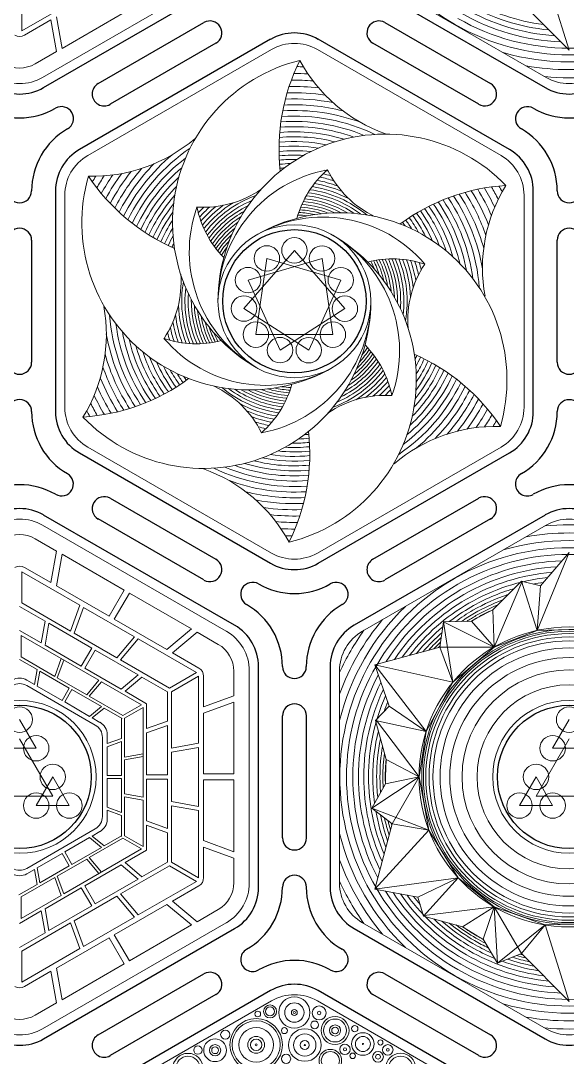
# Model space of a CAD drawing. Header units: millimetres. Extents: x -446 to 815, y -612 to 225.
# Drawn here: x -43 to 42.8, y -118.7 to 44.1 of the extents above; entities that cross this region are included whole.
import ezdxf

# ---------------------------------------------------------------- set-up
doc = ezdxf.new("R2010")
doc.units = ezdxf.units.MM
doc.layers.get('0').update_dxf_attribs({"color": 1, "true_color": 0xff0000})
doc.layers.add('Vector Engrave', color=5, linetype='Continuous', lineweight=0, true_color=0x0000ff)

msp = doc.modelspace()

# ---------------------------------------------------------------- linework, layer by layer
for p, q in [((-39.38, 33.56), (-9.38, 50.88)), ((9.37, 50.88), (39.38, 33.56)), ((-30.8, 34.18), (-14.2, 43.76)), ((14.2, 43.76), (30.8, 34.18)), ((-3.75, 41.14), (-33.75, 23.82)), ((33.75, 23.82), (3.75, 41.14)), ((-12.32, 40.52), (-28.93, 30.93)), ((28.93, 30.93), (12.32, 40.52)), ((-37.5, 17.32), (-37.5, -17.32)), ((37.5, -17.32), (37.5, 17.32)), ((-41.25, 9.58), (-41.25, -9.58)), ((41.25, -9.58), (41.25, 9.58)), ((-33.75, -23.82), (-3.75, -41.14)), ((3.75, -41.14), (33.75, -23.82)), ((-28.93, -30.93), (-12.32, -40.52)), ((12.32, -40.52), (28.93, -30.93)), ((-9.38, -50.88), (-39.38, -33.56)), ((-14.2, -43.76), (-30.8, -34.18)), ((39.38, -33.56), (9.37, -50.88)), ((30.8, -34.18), (14.2, -43.76)), ((-5.63, -92.02), (-5.63, -57.37)), ((5.62, -57.37), (5.62, -92.02)), ((-1.88, -84.28), (-1.88, -65.11)), ((1.87, -65.11), (1.87, -84.28)), ((-39.38, -115.83), (-9.38, -98.51)), ((9.37, -98.51), (39.38, -115.83)), ((-30.8, -115.21), (-14.2, -105.63)), ((14.2, -105.63), (30.8, -115.21)), ((-3.75, -108.25), (-33.75, -125.57)), ((-12.32, -108.87), (-28.93, -118.46)), ((33.75, -125.57), (3.75, -108.25)), ((28.93, -118.46), (12.32, -108.87))]:
    msp.add_line(p, q)
for centre in [(0, 0), (-43.13, -74.69), (43.12, -74.69)]:
    msp.add_circle(centre, 11.25)
for centre, radius, start, end in [((-13.26, 42.14), 1.88, 300, 120), ((13.26, 42.14), 1.88, 60, 240), ((0, 34.64), 7.5, 60, 120), ((-43.13, 40.05), 7.5, 240, 300), ((-29.86, 32.56), 1.88, 120, 300), ((29.86, 32.56), 1.88, 240, 60), ((43.12, 40.05), 7.5, 240, 300), ((-43.13, 40.05), 11.25, 240, 300), ((-36.56, 28.69), 1.88, 300, 120), ((36.56, 28.69), 1.87, 60, 240), ((43.12, 40.05), 11.25, 240, 300), ((-30, 17.32), 11.25, 120, 180), ((30, 17.32), 11.25, 0, 60), ((-30, 17.32), 7.5, 120, 180), ((30, 17.32), 7.5, 0, 60), ((-43.13, 17.32), 1.87, 180, 0), ((43.12, 17.32), 1.87, 180, 0), ((-43.13, 9.58), 1.88, 0, 180), ((43.12, 9.58), 1.88, 0, 180), ((-43.13, -9.58), 1.88, 180, 0), ((43.12, -9.58), 1.88, 180, 0), ((-43.13, -17.32), 1.88, 0, 180), ((43.12, -17.32), 1.87, 0, 180), ((-30, -17.32), 11.25, 180, 240), ((-30, -17.32), 7.5, 180, 240), ((30, -17.32), 7.5, 300, 0), ((30, -17.32), 11.25, 300, 0), ((-36.56, -28.69), 1.87, 240, 60), ((36.56, -28.69), 1.88, 120, 300), ((-43.13, -40.05), 11.25, 60, 120), ((43.12, -40.05), 11.25, 60, 120), ((-29.86, -32.56), 1.88, 60, 240), ((29.86, -32.56), 1.88, 300, 120), ((-43.13, -40.05), 7.5, 60, 120), ((43.12, -40.05), 7.5, 60, 120), ((-13.26, -42.14), 1.88, 240, 60), ((13.26, -42.14), 1.88, 120, 300), ((0, -34.64), 7.5, 240, 300), ((-6.56, -46.01), 1.88, 60, 240), ((0, -34.64), 11.25, 240, 300), ((6.56, -46.01), 1.88, 300, 120), ((-13.13, -57.37), 11.25, 0, 60), ((13.12, -57.37), 11.25, 120, 180), ((-13.13, -57.37), 7.5, 0, 60), ((13.12, -57.37), 7.5, 120, 180), ((0, -57.37), 1.87, 180, 0), ((0, -65.11), 1.88, 0, 180), ((0, -84.28), 1.88, 180, 0), ((0, -92.02), 1.88, 0, 180), ((-13.13, -92.02), 7.5, 300, 0), ((-13.13, -92.02), 11.25, 300, 0), ((13.12, -92.02), 11.25, 180, 240), ((13.12, -92.02), 7.5, 180, 240), ((-6.56, -103.38), 1.87, 120, 300), ((6.56, -103.38), 1.88, 240, 60), ((0, -114.75), 11.25, 60, 120), ((-13.26, -107.25), 1.88, 300, 120), ((13.26, -107.25), 1.88, 60, 240), ((0, -114.75), 7.5, 60, 120), ((-29.86, -116.83), 1.88, 120, 300), ((29.86, -116.83), 1.88, 240, 60), ((-43.13, -109.34), 7.5, 240, 300), ((43.12, -109.34), 7.5, 240, 300)]:
    msp.add_arc(centre, radius, start, end)
at = {"layer": 'Vector Engrave'}
for p, q in [((-10.69, 51.81), (-39.52, 35.16)), ((39.52, 35.16), (10.69, 51.81)), ((43.12, 39.44), (39.38, 51.44)), ((-42.8, 42.46), (-33.66, 47.74)), ((-42.8, 47.36), (-42.8, 42.46)), ((43.12, 39.44), (35.62, 46.94)), ((-42.38, 41.78), (-38.22, 44.18)), ((-38.22, 44.18), (-37.35, 39.22)), ((-37.35, 44.68), (-36.48, 39.72)), ((-36.48, 39.72), (-26.73, 45.35)), ((-40.69, 37.29), (-37.35, 39.22)), ((-32.44, 22.89), (-3.6, 39.53)), ((3.6, 39.53), (32.44, 22.89)), ((-36.04, -16.65), (-36.04, 16.65)), ((36.04, 16.65), (36.04, -16.65)), ((-7.92, -1.14), (0, 8)), ((-7.28, 3.33), (4.33, 6.72)), ((-6.05, -5.24), (-4.32, 6.73)), ((-4.32, 6.73), (7.28, 3.32)), ((0, 8), (7.92, -1.15)), ((4.33, 6.72), (6.04, -5.24)), ((-2.26, -7.67), (-7.28, 3.33)), ((7.28, 3.32), (2.25, -7.68)), ((2.25, -7.68), (-7.92, -1.14)), ((7.92, -1.15), (-2.26, -7.67)), ((6.04, -5.24), (-6.05, -5.24)), ((-3.6, -39.53), (-32.44, -22.89)), ((32.44, -22.89), (3.6, -39.53)), ((-39.52, -35.16), (-10.69, -51.81)), ((10.69, -51.81), (39.52, -35.16)), ((-37.35, -39.22), (-40.69, -37.29)), ((-38.22, -44.18), (-37.35, -39.22)), ((-37.35, -44.68), (-36.48, -39.72)), ((-26.73, -45.35), (-36.48, -39.72)), ((43.12, -39.44), (38.09, -51.69)), ((43.12, -39.44), (38.62, -44.69)), ((-38.22, -44.18), (-42.38, -41.78)), ((-33.66, -47.74), (-42.8, -42.46)), ((-42.8, -47.36), (-42.8, -42.46)), ((35.62, -43.94), (31.12, -48.44)), ((38.62, -44.69), (35.62, -43.94)), ((38.09, -51.69), (35.62, -43.94)), ((-29.1, -49.45), (-37.35, -44.68)), ((-29.1, -49.45), (-26.73, -45.35)), ((35.67, -44.1), (31.35, -54.3)), ((38.62, -44.69), (38.09, -51.69)), ((-28.28, -49.92), (-25.91, -45.82)), ((-16.16, -51.45), (-25.91, -45.82)), ((-39.14, -50.23), (-43.13, -47.93)), ((-35.13, -51.79), (-42.8, -47.36)), ((-35.13, -51.79), (-33.66, -47.74)), ((-34.56, -52.12), (-33.09, -48.07)), ((-25.08, -52.69), (-33.09, -48.07)), ((31.12, -48.44), (28.71, -49.72)), ((31.12, -48.44), (31.35, -54.3)), ((-39.75, -53.65), (-39.14, -50.23)), ((-20.02, -54.69), (-28.28, -49.92)), ((22.84, -54.32), (23.42, -50.33)), ((23.42, -50.33), (27.79, -50.25)), ((23.42, -50.33), (24.86, -59.82)), ((31.35, -54.3), (23.42, -50.33)), ((27.79, -50.25), (28.71, -49.72)), ((27.79, -50.25), (31.35, -54.3)), ((-39.75, -53.65), (-43.13, -51.7)), ((-39.14, -54), (-38.54, -50.57)), ((-31.82, -54.46), (-38.54, -50.57)), ((-20.02, -54.69), (-16.16, -51.45)), ((-19.15, -55.19), (-15.29, -51.95)), ((-11.95, -53.88), (-15.29, -51.95)), ((31.35, -54.3), (38.09, -51.69)), ((38.09, -51.69), (46.88, -51.44)), ((-30.68, -59.52), (-42.9, -52.46)), ((-42.9, -55.84), (-42.9, -52.46)), ((-27.86, -55.99), (-34.56, -52.12)), ((-27.86, -55.99), (-25.08, -52.69)), ((-27.28, -56.32), (-24.51, -53.02)), ((-15.37, -58.3), (-24.51, -53.02)), ((-33.45, -57.28), (-39.14, -54)), ((-33.45, -57.28), (-31.82, -54.46)), ((-32.88, -57.61), (-31.25, -54.78)), ((-24.53, -58.66), (-31.25, -54.78)), ((-15, -57.59), (-19.15, -55.19)), ((12.6, -57.07), (22.84, -54.32)), ((22.84, -54.32), (31.35, -54.3)), ((24.86, -59.82), (22.84, -54.32)), ((24.86, -59.82), (31.35, -54.3)), ((-40.38, -57.82), (-43.13, -56.23)), ((-37.61, -58.9), (-42.9, -55.84)), ((-37.61, -58.9), (-36.6, -56.1)), ((-37.22, -59.12), (-36.2, -56.33)), ((-19.62, -60.75), (-27.28, -56.32)), ((-40.79, -60.18), (-40.38, -57.82)), ((-40.38, -60.42), (-39.96, -58.06)), ((-35.33, -60.74), (-39.96, -58.06)), ((-27.19, -60.9), (-32.88, -57.61)), ((-19.62, -60.75), (-15.37, -58.3)), ((-9.51, -61.96), (-9.51, -58.1)), ((-7.09, -58.05), (-7.09, -91.34)), ((7.09, -91.34), (7.09, -58.05)), ((12.6, -57.07), (14.89, -63.59)), ((12.6, -57.07), (24.86, -59.82)), ((12.6, -57.07), (20.68, -67.55)), ((-40.79, -60.18), (-42, -59.48)), ((-32.59, -61.79), (-37.22, -59.12)), ((-32.59, -61.79), (-30.68, -59.52)), ((-32.2, -62.02), (-30.29, -59.75)), ((-23.99, -63.38), (-30.29, -59.75)), ((-27.19, -60.9), (-24.53, -58.66)), ((-26.59, -61.25), (-23.93, -59.01)), ((-19.94, -61.31), (-23.93, -59.01)), ((-19.29, -61.31), (-15.05, -58.86)), ((-15.05, -69.41), (-15.05, -58.86)), ((-14.25, -63.68), (-14.25, -58.89)), ((20.68, -67.55), (24.86, -59.82)), ((-31.26, -66.55), (-42, -60.34)), ((-36.45, -62.69), (-40.38, -60.42)), ((-36.45, -62.69), (-35.33, -60.74)), ((-36.06, -62.91), (-34.94, -60.96)), ((-30.3, -63.64), (-34.94, -60.96)), ((-23.21, -63.2), (-26.59, -61.25)), ((-19.94, -65.91), (-19.94, -61.31)), ((-19.29, -70.16), (-19.29, -61.31)), ((-32.14, -65.18), (-36.06, -62.91)), ((-26.91, -65.07), (-32.2, -62.02)), ((-26.91, -65.07), (-23.99, -63.38)), ((-23.21, -67.1), (-23.21, -63.2)), ((-14.25, -63.68), (-9.51, -61.96)), ((-14.25, -64.69), (-9.51, -62.96)), ((-9.51, -74.22), (-9.51, -62.96)), ((-32.14, -65.18), (-30.3, -63.64)), ((-31.72, -65.42), (-29.88, -63.88)), ((-27.03, -65.53), (-29.88, -63.88)), ((-26.69, -65.46), (-23.76, -63.77)), ((-23.76, -77.88), (-23.76, -63.77)), ((-14.25, -74.22), (-14.25, -64.69)), ((14.89, -63.59), (12.74, -65.81)), ((14.89, -63.59), (20.68, -67.55)), ((-40.53, -70.19), (-43.13, -65.69)), ((-30.52, -66.12), (-31.72, -65.42)), ((-27.14, -68.64), (-27.14, -65.46)), ((-26.69, -71.57), (-26.69, -65.46)), ((-23.21, -67.1), (-19.94, -65.91)), ((-23.21, -67.79), (-19.94, -66.6)), ((-19.94, -74.37), (-19.94, -66.6)), ((12.74, -65.81), (14.39, -71.96)), ((20.68, -67.55), (12.74, -65.81)), ((12.9, -65.85), (19.57, -74.69)), ((43.12, -65.69), (40.53, -70.19)), ((-29.39, -69.46), (-29.39, -68.06)), ((-23.21, -74.37), (-23.21, -67.79)), ((19.57, -74.69), (20.68, -67.55)), ((-43.13, -68.69), (-37.93, -77.69)), ((-30.13, -80.9), (-30.13, -68.49)), ((-29.39, -69.46), (-27.14, -68.64)), ((-29.39, -69.94), (-27.14, -69.12)), ((-29.39, -74.47), (-29.39, -69.94)), ((-27.14, -74.47), (-27.14, -69.12)), ((-19.29, -70.16), (-15.05, -69.41)), ((37.93, -77.69), (43.12, -68.69)), ((-45.72, -70.19), (-40.53, -70.19)), ((-26.69, -71.57), (-23.76, -71.05)), ((-26.69, -72.02), (-23.76, -71.51)), ((-19.29, -70.82), (-15.05, -70.07)), ((-19.29, -78.57), (-19.29, -70.82)), ((-15.05, -79.31), (-15.05, -70.07)), ((40.53, -70.19), (45.72, -70.19)), ((-26.69, -77.36), (-26.69, -72.02)), ((14.39, -71.96), (14.29, -74.69)), ((14.39, -71.96), (19.57, -74.69)), ((-37.93, -74.69), (-40.53, -79.19)), ((-35.33, -79.19), (-37.93, -74.69)), ((-29.39, -74.47), (-27.14, -74.47)), ((-23.21, -74.37), (-19.94, -74.37)), ((-14.25, -74.22), (-9.51, -74.22)), ((19.57, -74.69), (12.17, -79.58)), ((14.29, -75.75), (14.29, -74.69)), ((14.29, -75.75), (19.57, -74.69)), ((15.34, -82.07), (19.57, -74.69)), ((21.11, -83.07), (19.57, -74.69)), ((37.93, -74.69), (35.33, -79.19)), ((40.53, -79.19), (37.93, -74.69)), ((-29.39, -79.45), (-29.39, -74.92)), ((-29.39, -74.92), (-27.14, -74.92)), ((-27.14, -80.27), (-27.14, -74.92)), ((-23.21, -81.6), (-23.21, -75.02)), ((-23.21, -75.02), (-19.94, -75.02)), ((-19.94, -82.78), (-19.94, -75.02)), ((-14.25, -84.7), (-14.25, -75.17)), ((-14.25, -75.17), (-9.51, -75.17)), ((-9.51, -86.43), (-9.51, -75.17)), ((12.17, -79.58), (14.29, -75.75)), ((-37.93, -77.69), (-48.32, -77.69)), ((-26.69, -77.36), (-23.76, -77.88)), ((-26.69, -83.92), (-26.69, -77.82)), ((-26.69, -77.82), (-23.76, -78.34)), ((48.32, -77.69), (37.93, -77.69)), ((-40.53, -79.19), (-35.33, -79.19)), ((-29.39, -79.45), (-27.14, -80.27)), ((-23.76, -85.61), (-23.76, -78.34)), ((-19.29, -78.57), (-15.05, -79.31)), ((-19.29, -88.08), (-19.29, -79.23)), ((-19.29, -79.23), (-15.05, -79.98)), ((15.34, -82.07), (12.17, -79.58)), ((12.17, -79.58), (21.11, -83.07)), ((35.33, -79.19), (40.53, -79.19)), ((-29.39, -81.33), (-29.39, -79.93)), ((-29.39, -79.93), (-27.14, -80.75)), ((-27.14, -84.05), (-27.14, -80.75)), ((-15.05, -90.53), (-15.05, -79.98)), ((-42, -89.05), (-31.26, -82.84)), ((-23.21, -81.6), (-19.94, -82.78)), ((-23.21, -86.19), (-23.21, -82.29)), ((-23.21, -82.29), (-19.94, -83.48)), ((12.6, -92.32), (15.34, -82.07)), ((21.11, -83.07), (15.34, -82.07)), ((-36.06, -86.48), (-32.14, -84.21)), ((-32.2, -87.37), (-26.91, -84.31)), ((-32.14, -84.21), (-30.3, -85.75)), ((-31.72, -83.97), (-30.52, -83.27)), ((-31.72, -83.97), (-29.88, -85.51)), ((-29.88, -85.51), (-27.14, -83.92)), ((-26.91, -84.31), (-23.99, -86)), ((-26.69, -83.92), (-23.76, -85.61)), ((-19.94, -88.08), (-19.94, -83.48)), ((12.6, -92.32), (21.11, -83.07)), ((25.72, -90.56), (21.11, -83.07)), ((-36.2, -93.06), (-23.99, -86)), ((-34.94, -88.43), (-30.3, -85.75)), ((-26.59, -88.14), (-23.21, -86.19)), ((-14.25, -84.7), (-9.51, -86.43)), ((-14.25, -90.5), (-14.25, -85.71)), ((-14.25, -85.71), (-9.51, -87.43)), ((-40.38, -88.97), (-36.45, -86.7)), ((-37.22, -90.26), (-32.59, -87.59)), ((-36.45, -86.7), (-35.33, -88.65)), ((-36.06, -86.48), (-34.94, -88.43)), ((-32.59, -87.59), (-30.68, -89.87)), ((-32.2, -87.37), (-30.29, -89.64)), ((-9.51, -91.29), (-9.51, -87.43)), ((-42, -89.9), (-40.79, -89.21)), ((-40.79, -89.21), (-40.38, -91.57)), ((-40.38, -88.97), (-39.96, -91.33)), ((-39.96, -91.33), (-35.33, -88.65)), ((-32.88, -91.78), (-27.19, -88.49)), ((-27.28, -93.07), (-19.62, -88.64)), ((-27.19, -88.49), (-24.53, -90.73)), ((-26.59, -88.14), (-23.93, -90.38)), ((-23.93, -90.38), (-19.94, -88.08)), ((-19.62, -88.64), (-15.37, -91.09)), ((-19.29, -88.08), (-15.05, -90.53)), ((-42.9, -93.54), (-37.61, -90.49)), ((-37.61, -90.49), (-36.6, -93.29)), ((-37.22, -90.26), (-36.2, -93.06)), ((-31.25, -94.61), (-24.53, -90.73)), ((-24.51, -96.37), (-15.37, -91.09)), ((12.6, -92.32), (25.72, -90.56)), ((19.39, -93.59), (25.72, -90.56)), ((25.72, -90.56), (20.24, -96.56)), ((31.35, -95.09), (25.72, -90.56)), ((-43.24, -93.22), (-40.38, -91.57)), ((-39.14, -95.39), (-33.45, -92.11)), ((-33.45, -92.11), (-31.82, -94.93)), ((-32.88, -91.78), (-31.25, -94.61)), ((-19.15, -94.2), (-15, -91.8)), ((12.6, -92.32), (19.39, -93.59)), ((-42.9, -96.92), (-36.6, -93.29)), ((-42.9, -93.54), (-42.9, -96.92)), ((-34.56, -97.27), (-27.86, -93.4)), ((-27.86, -93.4), (-25.08, -96.7)), ((-27.28, -93.07), (-24.51, -96.37)), ((-19.15, -94.2), (-15.29, -97.44)), ((19.39, -93.59), (20.24, -96.56)), ((-43.13, -97.69), (-39.75, -95.74)), ((-39.75, -95.74), (-39.14, -99.16)), ((-39.14, -95.39), (-38.54, -98.82)), ((-38.54, -98.82), (-31.82, -94.93)), ((-28.28, -99.47), (-20.02, -94.7)), ((-20.02, -94.7), (-16.16, -97.94)), ((-15.29, -97.44), (-11.95, -95.51)), ((20.36, -96.44), (31.35, -95.09)), ((26.39, -98.21), (31.35, -95.09)), ((29.62, -100.19), (31.35, -95.09)), ((35.62, -102.44), (31.35, -95.09)), ((39.38, -97.94), (31.35, -95.09)), ((31.35, -95.09), (31.88, -103.94)), ((-42.8, -102.03), (-35.13, -97.6)), ((-10.69, -97.58), (-39.52, -114.23)), ((-35.13, -97.6), (-33.66, -101.65)), ((-34.56, -97.27), (-33.09, -101.32)), ((-33.09, -101.32), (-25.08, -96.7)), ((39.52, -114.23), (10.69, -97.58)), ((20.24, -96.56), (26.39, -98.21)), ((-43.13, -101.46), (-39.14, -99.16)), ((-25.91, -103.57), (-16.16, -97.94)), ((26.39, -98.21), (28.71, -99.67)), ((31.88, -103.94), (39.38, -97.94)), ((39.38, -97.94), (35.62, -102.44)), ((48.16, -97.7), (39.38, -97.94)), ((43.12, -109.94), (39.38, -97.94)), ((-37.35, -104.71), (-29.1, -99.94)), ((-29.1, -99.94), (-26.73, -104.04)), ((-28.28, -99.47), (-25.91, -103.57)), ((29.62, -100.19), (28.71, -99.67)), ((31.88, -103.94), (29.62, -100.19)), ((-42.8, -106.93), (-33.66, -101.65)), ((-42.8, -102.03), (-42.8, -106.93)), ((35.62, -102.44), (31.88, -103.94)), ((43.12, -109.94), (35.62, -102.44)), ((-36.48, -109.67), (-26.73, -104.04)), ((-42.38, -107.61), (-38.22, -105.21)), ((-38.22, -105.21), (-37.35, -110.17)), ((-37.35, -104.71), (-36.48, -109.67)), ((-40.69, -112.1), (-37.35, -110.17)), ((-32.44, -126.5), (-3.6, -109.86)), ((3.6, -109.86), (32.44, -126.5))]:
    msp.add_line(p, q, dxfattribs=at)
for centre, radius in [((0, 0), 12), ((0, 8), 2), ((-4.32, 6.73), 2), ((4.33, 6.72), 2), ((-7.28, 3.33), 2), ((7.28, 3.32), 2), ((-7.92, -1.14), 2), ((7.92, -1.15), 2), ((-6.05, -5.24), 2), ((6.04, -5.24), 2), ((-2.26, -7.67), 2), ((2.25, -7.68), 2), ((43.12, -74.69), 23.55), ((43.12, -74.69), 23.14), ((43.12, -74.69), 22.87), ((43.12, -74.69), 22.5), ((43.12, -74.69), 21.98), ((43.12, -74.69), 21.37), ((43.12, -74.69), 20.25), ((43.12, -74.69), 18.73), ((43.12, -74.69), 16.8), ((43.12, -74.69), 14.46), ((-43.13, -74.69), 12), ((43.12, -74.69), 12), ((-43.13, -65.69), 2), ((43.12, -65.69), 2), ((-40.53, -70.19), 2), ((40.53, -70.19), 2), ((-37.93, -74.69), 2), ((37.93, -74.69), 2), ((-40.53, -79.19), 2), ((-35.33, -79.19), 2), ((35.33, -79.19), 2), ((40.53, -79.19), 2), ((-3.83, -111.52), 1.02), ((-0.01, -111.69), 2.45), ((-0.01, -111.69), 1.52), ((3.89, -111.76), 1.1), ((-5.76, -111.92), 0.45), ((-3.83, -111.52), 0.713), ((-0.01, -111.69), 0.461), ((-0.01, -111.69), 0.169), ((3.89, -111.76), 0.274), ((-6, -116.76), 4.12), ((-6, -116.76), 3.77), ((3.18, -113.63), 0.609), ((6.38, -114.51), 2.19), ((6.38, -114.51), 1.8), ((6.38, -114.51), 0.877), ((9.47, -114.22), 0.501), ((-10.85, -115.16), 0.726), ((-6, -116.76), 2.72), ((-6, -116.76), 1.32), ((-1.57, -114.53), 0.467), ((1.63, -116.79), 2.56), ((1.63, -116.79), 1.75), ((6.38, -114.51), 0.53), ((10.75, -116.63), 1.77), ((10.75, -116.63), 1.18), ((-15.15, -117.59), 0.645), ((-12.46, -117.62), 1.78), ((-12.46, -117.62), 0.894), ((-12.46, -117.62), 0.528), ((-6, -116.76), 0.89), ((-6, -116.76), 0.15), ((1.63, -116.79), 0.707), ((1.63, -116.79), 0.103), ((7.93, -117.47), 0.814), ((10.75, -116.63), 0.0766), ((13.5, -116.39), 0.403), ((14.66, -117.55), 0.822), ((-16.71, -120.48), 2.38), ((-16.71, -120.48), 1.92), ((-1.3, -118.96), 0.714), ((5.64, -119.24), 1.77), ((5.64, -119.24), 1.42), ((7.93, -117.47), 0.247), ((9.14, -118.49), 0.436), ((13.12, -118.64), 0.839), ((13.12, -118.64), 0.375), ((16.68, -120.47), 2.38), ((14.66, -117.55), 0.209), ((16.68, -120.47), 1.92)]:
    msp.add_circle(centre, radius, dxfattribs=at)
for centre, radius, start, end in [((43.12, 74.69), 35.99, 180, 240), ((43.12, 74.69), 31.49, 240, 262.6654), ((43.12, 74.69), 33.06, 240, 266.0721), ((43.12, 74.69), 32.24, 240, 264.36), ((43.12, 74.69), 34.94, 240, 300), ((43.12, 74.69), 33.96, 240, 267.7852), ((43.12, 74.69), 35.99, 240, 300), ((-43.13, 43.08), 1.5, 240, 300), ((0, 33.29), 7.21, 60, 120), ((7.12, 12.34), 26.25, 103.8309, 240), ((28.76, 23.95), 31.17, 153.5506, 186.4514), ((22.5, 49.5), 24.6, 208.3262, 250.4633), ((43.12, 74.69), 37.11, 253.8118, 286.1882), ((-43.13, 41.51), 4.88, 240, 300), ((0, 0), 36.85, 87.7828, 89.4072), ((43.12, 74.69), 38.31, 259.8357, 280.1643), ((-43.13, 41.4), 7.21, 240, 300), ((0, 0), 34.73, 85.1686, 90.8061), ((0, 0), 35.77, 86.5799, 90.1309), ((43.12, 74.69), 39.59, 264.443, 275.557), ((43.12, 41.4), 7.21, 240, 300), ((0, 0), 32.74, 81.4926, 92.0187), ((0, 0), 33.72, 83.4998, 91.4348), ((0, 0), 31.78, 78.9961, 92.5596), ((0, 0), 29.96, 69.7923, 93.5178), ((0, 0), 30.86, 75.6536, 93.0589), ((0, 0), 28.24, 67.2293, 94.319), ((0, 0), 29.09, 64.2555, 93.9375), ((14.25, 0), 26.25, 43.8309, 180), ((0, 0), 26.62, 72.939, 94.9709), ((0, 0), 27.42, 70.119, 94.6632), ((-31.62, 44.24), 24.6, 268.3262, 310.4633), ((0, 0), 25.09, 78.4186, 95.4794), ((0, 0), 25.84, 75.7019, 95.2428), ((-28.83, 16.65), 7.21, 120, 180), ((0, 0), 29.96, 129.7923, 153.5178), ((0, 0), 29.09, 124.2555, 153.9375), ((0, 0), 24.36, 81.0989, 95.6813), ((0, 0), 23.65, 83.752, 95.8488), ((0, 0), 22.96, 86.3862, 95.9824), ((28.83, 16.65), 7.21, 0, 60), ((0, 0), 30.86, 135.6536, 153.0589), ((0, 0), 28.24, 127.2293, 154.319), ((0, 0), 22.29, 89.0096, 96.0824), ((0, 0), 21.64, 91.63, 96.1488), ((-7.12, 12.34), 26.25, 163.8309, 300), ((-6.36, 36.88), 31.17, 213.5506, 246.4514), ((0, 0), 36.85, 147.7828, 149.4072), ((0, 0), 35.77, 146.5799, 150.1309), ((0, 0), 34.73, 145.1686, 150.8061), ((0, 0), 33.72, 143.4998, 151.4348), ((0, 0), 32.74, 141.4926, 152.0187), ((0, 0), 31.78, 138.9961, 152.5596), ((0, 0), 27.42, 130.119, 154.6632), ((9, 0), 21, 100.4872, 180), ((0, 0), 21.01, 94.2553, 96.1819), ((15.5, 8.85), 15.67, 131.189, 164.5431), ((0, 0), 20.51, 73.9076, 77.3487), ((0, 0), 21.13, 75.5402, 76.8854), ((19.5, 27.75), 15.99, 206.3715, 244.3995), ((0, 0), 26.62, 132.939, 154.9709), ((0, 0), 25.84, 135.7019, 155.2428), ((0, 0), 18.22, 61.9253, 81.2313), ((0, 0), 18.77, 66.5321, 80.3438), ((0, 0), 19.33, 69.5948, 79.4031), ((0, 0), 19.91, 71.9664, 78.4061), ((35.12, -12.93), 31.17, 93.5506, 126.4514), ((54.12, 5.26), 24.6, 148.3262, 190.4633), ((0, 0), 35.77, 26.5799, 30.1309), ((0, 0), 36.85, 27.7828, 29.4072), ((0, 0), 25.09, 138.4186, 155.4794), ((-14.28, 30.76), 15.99, 266.3715, 304.3995), ((0, 0), 17.69, 110.0644, 142.0687), ((0, 0), 16.68, 55.9388, 83.603), ((0, 0), 17.18, 52.959, 82.8585), ((0, 0), 17.69, 50.0644, 82.0687), ((0, 0), 29.96, 9.7923, 33.5178), ((0, 0), 30.86, 15.6536, 33.0589), ((0, 0), 31.78, 18.9961, 32.5596), ((0, 0), 32.74, 21.4926, 32.0187), ((0, 0), 33.72, 23.4998, 31.4348), ((0, 0), 34.73, 25.1686, 30.8061), ((0, 0), 24.36, 141.0989, 155.6813), ((4.5, 7.79), 21, 160.4872, 240), ((0.08, 17.85), 15.67, 191.189, 224.5431), ((0, 0), 20.51, 133.9076, 137.3487), ((0, 0), 19.91, 131.9664, 138.4061), ((0, 0), 19.33, 129.5948, 139.4031), ((0, 0), 18.77, 126.5321, 140.3438), ((0, 0), 18.22, 121.9253, 141.2313), ((0, 0), 17.18, 112.959, 142.8585), ((0, 0), 16.68, 115.9388, 143.603), ((0, 0), 14.82, 69.124, 86.1663), ((0, 0), 15.26, 65.5831, 85.5843), ((0, 0), 15.72, 62.2269, 84.9642), ((0, 0), 16.19, 59.021, 84.3043), ((0, 0), 25.84, 15.7019, 35.2428), ((0, 0), 26.62, 12.939, 34.9709), ((0, 0), 27.42, 10.119, 34.6632), ((0, 0), 28.24, 7.2293, 34.319), ((0, 0), 29.09, 4.2555, 33.9375), ((0, 0), 23.65, 143.752, 155.8488), ((0, 0), 16.19, 119.021, 144.3043), ((0, 0), 15.72, 122.2269, 144.9642), ((7.12, -12.34), 26.25, 343.8309, 120), ((4.5, -7.79), 21, 40.4872, 120), ((0, 0), 13.56, 81.429, 87.6953), ((0, 0), 13.97, 76.9647, 87.2206), ((0, 0), 14.39, 72.896, 86.7113), ((0, 0), 18.22, 47.2403, 47.883), ((0, 0), 22.29, 29.0096, 36.0824), ((0, 0), 22.96, 26.3862, 35.9824), ((0, 0), 23.65, 23.752, 35.8488), ((0, 0), 24.36, 21.0989, 35.6813), ((0, 0), 25.09, 18.4186, 35.4794), ((0, 0), 22.96, 146.3862, 155.9824), ((0, 0), 22.29, 149.0096, 156.0824), ((0, 0), 15.26, 125.5831, 145.5843), ((0, 0), 14.82, 129.124, 146.1663), ((0, 0), 21.01, 34.2553, 36.1819), ((0, 0), 21.64, 31.63, 36.1488), ((0, 0), 21.64, 151.63, 156.1488), ((0, 0), 14.39, 132.896, 146.7113), ((-7.12, -12.34), 26.25, 283.8309, 60), ((-4.5, -7.79), 21, 340.4872, 60), ((0, 0), 21.01, 154.2553, 156.1819), ((0, 0), 13.97, 136.9647, 147.2206), ((0, 0), 13.56, 141.429, 147.6953), ((15.42, -9), 15.67, 71.189, 104.5431), ((0, 0), 14.82, 9.124, 26.1663), ((0, 0), 15.26, 5.5831, 25.5843), ((0, 0), 15.72, 2.2269, 24.9642), ((0, 0), 16.19, 359.021, 24.3043), ((0, 0), 16.68, 355.9388, 23.603), ((0, 0), 17.18, 352.959, 22.8585), ((0, 0), 17.69, 350.0644, 22.0687), ((0, 0), 18.22, 1.9253, 21.2313), ((0, 0), 18.77, 6.5321, 20.3438), ((0, 0), 13.56, 21.429, 27.6953), ((0, 0), 13.97, 16.9647, 27.2206), ((0, 0), 14.39, 12.896, 26.7113), ((33.78, -3.01), 15.99, 146.3715, 184.3995), ((0, 0), 19.33, 9.5948, 19.4031), ((0, 0), 19.91, 11.9664, 18.4061), ((0, 0), 20.51, 13.9076, 17.3487), ((-33.78, 3.01), 15.99, 326.3715, 4.3995), ((0, 0), 17.69, 170.0644, 202.0687), ((0, 0), 17.18, 172.959, 202.8585), ((0, 0), 16.68, 175.9388, 203.603), ((0, 0), 16.19, 179.021, 204.3043), ((-14.25, 0), 26.25, 223.8309, 0), ((-54.12, -5.26), 24.6, 328.3262, 10.4633), ((0, 0), 18.22, 181.9253, 201.2313), ((0, 0), 15.72, 182.2269, 204.9642), ((0, 0), 15.26, 185.5831, 205.5843), ((-9, 0), 21, 280.4872, 0), ((0, 0), 29.09, 184.2555, 213.9375), ((0, 0), 19.33, 189.5948, 199.4031), ((0, 0), 18.77, 186.5321, 200.3438), ((0, 0), 14.82, 189.124, 206.1663), ((0, 0), 14.39, 192.896, 206.7113), ((0, 0), 28.24, 187.2293, 214.319), ((0, 0), 27.42, 190.119, 214.6632), ((0, 0), 19.91, 191.9664, 198.4061), ((0, 0), 13.97, 196.9647, 207.2206), ((0, 0), 29.96, 189.7923, 213.5178), ((0, 0), 26.62, 192.939, 214.9709), ((-4.5, 7.79), 21, 220.4872, 300), ((-15.42, 9), 15.67, 251.189, 284.5431), ((0, 0), 20.51, 193.9076, 197.3487), ((0, 0), 13.56, 201.429, 207.6953), ((0, 0), 25.84, 195.7019, 215.2428), ((0, 0), 25.09, 198.4186, 215.4794), ((0, 0), 14.39, 312.896, 326.7113), ((0, 0), 13.97, 316.9647, 327.2206), ((0, 0), 13.56, 321.429, 327.6953), ((-0.08, -17.85), 15.67, 11.189, 44.5431), ((0, 0), 30.86, 195.6536, 213.0589), ((0, 0), 24.36, 201.0989, 215.6813), ((0, 0), 23.65, 203.752, 215.8488), ((0, 0), 16.19, 299.021, 324.3043), ((0, 0), 15.72, 302.2269, 324.9642), ((0, 0), 15.26, 305.5831, 325.5843), ((0, 0), 14.82, 309.124, 326.1663), ((6.36, -36.88), 31.17, 33.5506, 66.4514), ((0, 0), 21.01, 334.2553, 336.1819), ((0, 0), 21.64, 331.63, 336.1488), ((0, 0), 23.65, 323.752, 335.8488), ((0, 0), 22.29, 329.0096, 336.0824), ((0, 0), 22.96, 326.3862, 335.9824), ((0, 0), 31.78, 198.9961, 212.5596), ((0, 0), 22.96, 206.3862, 215.9824), ((0, 0), 22.29, 209.0096, 216.0824), ((0, 0), 21.64, 211.63, 216.1488), ((0, 0), 17.69, 290.0644, 322.0687), ((0, 0), 17.18, 292.959, 322.8585), ((0, 0), 16.68, 295.9388, 323.603), ((0, 0), 26.62, 312.939, 334.9709), ((0, 0), 25.84, 315.7019, 335.2428), ((0, 0), 25.09, 318.4186, 335.4794), ((0, 0), 24.36, 321.0989, 335.6813), ((-35.12, 12.93), 31.17, 273.5506, 306.4514), ((0, 0), 32.74, 201.4926, 212.0187), ((0, 0), 21.01, 214.2553, 216.1819), ((0, 0), 18.22, 301.9253, 321.2313), ((0, 0), 18.77, 306.5321, 320.3438), ((0, 0), 19.33, 309.5948, 319.4031), ((0, 0), 29.09, 304.2555, 333.9375), ((0, 0), 28.24, 307.2293, 334.319), ((0, 0), 27.42, 310.119, 334.6632), ((0, 0), 33.72, 203.4998, 211.4348), ((-19.5, -27.75), 15.99, 26.3715, 64.3995), ((0, 0), 17.69, 230.0644, 262.0687), ((0, 0), 17.18, 232.959, 262.8585), ((0, 0), 16.68, 235.9388, 263.603), ((0, 0), 16.19, 239.021, 264.3043), ((0, 0), 15.72, 242.2269, 264.9642), ((0, 0), 15.26, 245.5831, 265.5843), ((0, 0), 14.82, 249.124, 266.1663), ((-15.5, -8.85), 15.67, 311.189, 344.5431), ((0, 0), 14.39, 252.896, 266.7113), ((0, 0), 13.97, 256.9647, 267.2206), ((0, 0), 13.56, 261.429, 267.6953), ((0, 0), 19.91, 311.9664, 318.4061), ((0, 0), 20.51, 313.9076, 317.3487), ((0, 0), 29.96, 309.7923, 333.5178), ((0, 0), 30.86, 315.6536, 333.0589), ((0, 0), 31.78, 318.9961, 332.5596), ((0, 0), 35.77, 206.5799, 210.1309), ((0, 0), 34.73, 205.1686, 210.8061), ((0, 0), 18.22, 241.9253, 261.2313), ((14.28, -30.76), 15.99, 86.3715, 124.3995), ((0, 0), 32.74, 321.4926, 332.0187), ((0, 0), 33.72, 323.4998, 331.4348), ((-28.83, -16.65), 7.21, 180, 240), ((0, 0), 36.85, 207.7828, 209.4072), ((0, 0), 18.77, 246.5321, 260.3438), ((0, 0), 34.73, 325.1686, 330.8061), ((0, 0), 35.77, 326.5799, 330.1309), ((28.83, -16.65), 7.21, 300, 0), ((0, 0), 19.33, 249.5948, 259.4031), ((0, 0), 19.91, 251.9664, 258.4061), ((0, 0), 36.85, 327.7828, 329.4072), ((0, 0), 20.51, 253.9076, 257.3487), ((-28.76, -23.95), 31.17, 333.5506, 6.4514), ((0, 0), 21.01, 274.2553, 276.1819), ((31.62, -44.24), 24.6, 88.3262, 130.4633), ((0, 0), 22.29, 269.0096, 276.0824), ((0, 0), 21.64, 271.63, 276.1488), ((0, 0), 24.36, 261.0989, 275.6813), ((0, 0), 23.65, 263.752, 275.8488), ((0, 0), 22.96, 266.3862, 275.9824), ((0, 0), 28.24, 247.2293, 274.319), ((0, 0), 27.42, 250.119, 274.6632), ((0, 0), 26.62, 252.939, 274.9709), ((0, 0), 25.84, 255.7019, 275.2428), ((0, 0), 25.09, 258.4186, 275.4794), ((-22.5, -49.5), 24.6, 28.3262, 70.4633), ((0, 0), 29.09, 244.2555, 273.9375), ((0, 0), 29.96, 249.7923, 273.5178), ((0, 0), 30.86, 255.6536, 273.0589), ((0, 0), 31.78, 258.9961, 272.5596), ((0, 0), 32.74, 261.4926, 272.0187), ((0, 0), 33.72, 263.4998, 271.4348), ((-43.13, -41.4), 7.21, 60, 120), ((0, 0), 34.73, 265.1686, 270.8061), ((0, 0), 35.77, 266.5799, 270.1309), ((43.12, -74.69), 39.59, 84.443, 95.557), ((43.12, -41.4), 7.21, 60, 120), ((-43.13, -41.51), 4.88, 60, 120), ((0, 0), 36.85, 267.7828, 269.4072), ((43.12, -74.69), 38.31, 79.8357, 100.1643), ((43.12, -74.69), 35.99, 60, 120), ((43.12, -74.69), 37.11, 73.8118, 106.1882), ((0, -33.29), 7.21, 240, 300), ((43.12, -74.69), 34.94, 60, 120), ((-43.13, -43.08), 1.5, 60, 120), ((43.12, -74.69), 33.96, 91.8883, 120), ((43.12, -74.69), 33.06, 93.3338, 120), ((43.12, -74.69), 35.99, 120, 180), ((43.12, -74.69), 32.24, 94.7639, 120), ((43.12, -74.69), 31.49, 96.1635, 120), ((43.12, -74.69), 34.94, 120, 180), ((43.12, -74.69), 33.96, 120, 147.7852), ((43.12, -74.69), 30.81, 106.3755, 120), ((43.12, -74.69), 30.81, 97.5156, 100.5783), ((43.12, -74.69), 33.06, 120, 146.0721), ((43.12, -74.69), 32.24, 120, 144.36), ((43.12, -74.69), 30.21, 108.5355, 120), ((43.12, -74.69), 29.69, 110.6497, 120), ((43.12, -74.69), 37.11, 133.8118, 166.1882), ((43.12, -74.69), 31.49, 120, 142.6654), ((43.12, -74.69), 30.81, 120, 127.6923), ((43.12, -74.69), 30.21, 120, 126.1389), ((43.12, -74.69), 29.24, 112.6779, 120), ((43.12, -74.69), 28.86, 114.5672, 120), ((43.12, -74.69), 38.31, 139.8357, 160.1643), ((43.12, -74.69), 29.69, 120, 124.6746), ((43.12, -74.69), 29.24, 120, 123.329), ((43.12, -74.69), 28.86, 120, 122.1347), ((-14.29, -58.05), 7.21, 0, 60), ((43.12, -74.69), 39.59, 144.443, 155.557), ((14.29, -58.05), 7.21, 120, 180), ((43.12, -74.69), 30.81, 130.0281, 141.0082), ((43.12, -74.69), 30.21, 131.3183, 139.4117), ((43.12, -74.69), 29.69, 132.5202, 137.9035), ((43.12, -74.69), 29.24, 133.6111, 136.5144), ((-14.39, -58.1), 4.88, 0, 60), ((43.12, -74.69), 28.86, 134.5676, 135.2784), ((-15.75, -58.89), 1.5, 0, 60), ((-43.13, -61.43), 2.25, 60, 120), ((-43.13, -62.29), 2.25, 60, 120), ((43.12, -74.69), 33.96, 151.8883, 180), ((43.12, -74.69), 33.06, 153.3338, 180), ((43.12, -74.69), 32.24, 154.7639, 180), ((43.12, -74.69), 31.49, 156.1635, 180), ((43.12, -74.69), 30.81, 157.5156, 160.5783), ((-32.38, -68.49), 2.25, 0, 60), ((-31.64, -68.06), 2.25, 0, 60), ((43.12, -74.69), 30.81, 166.3755, 180), ((43.12, -74.69), 30.21, 168.5355, 180), ((43.12, -74.69), 29.69, 170.6497, 180), ((43.12, -74.69), 29.24, 172.6779, 180), ((43.12, -74.69), 28.86, 174.5672, 180), ((43.12, -74.69), 35.99, 180, 240), ((43.12, -74.69), 34.94, 180, 240), ((43.12, -74.69), 33.96, 180, 207.7852), ((43.12, -74.69), 33.06, 180, 206.0721), ((43.12, -74.69), 32.24, 180, 204.36), ((43.12, -74.69), 31.49, 180, 202.6654), ((43.12, -74.69), 30.81, 180, 187.6923), ((43.12, -74.69), 30.21, 180, 186.1389), ((43.12, -74.69), 29.69, 180, 184.6746), ((43.12, -74.69), 29.24, 180, 183.329), ((43.12, -74.69), 28.86, 180, 182.1347), ((-32.38, -80.9), 2.25, 300, 0), ((-31.64, -81.33), 2.25, 300, 0), ((43.12, -74.69), 30.81, 190.0281, 201.0082), ((43.12, -74.69), 30.21, 191.3183, 199.4117), ((43.12, -74.69), 29.69, 192.5202, 197.9035), ((43.12, -74.69), 29.24, 193.6111, 196.5144), ((43.12, -74.69), 28.86, 194.5676, 195.2784), ((43.12, -74.69), 37.11, 193.8118, 226.1882), ((43.12, -74.69), 38.31, 199.8357, 220.1643), ((-43.13, -87.1), 2.25, 240, 300), ((-43.13, -87.96), 2.25, 240, 300), ((-15.75, -90.5), 1.5, 300, 0), ((43.12, -74.69), 39.59, 204.443, 215.557), ((-14.39, -91.29), 4.88, 300, 0), ((-14.29, -91.34), 7.21, 300, 0), ((14.29, -91.34), 7.21, 180, 240), ((43.12, -74.69), 33.96, 211.8883, 240), ((43.12, -74.69), 33.06, 213.3338, 240), ((43.12, -74.69), 32.24, 214.7639, 240), ((43.12, -74.69), 31.49, 216.1635, 240), ((43.12, -74.69), 30.81, 217.5156, 220.5783), ((43.12, -74.69), 30.81, 226.3755, 240), ((43.12, -74.69), 30.21, 228.5355, 240), ((43.12, -74.69), 29.69, 230.6497, 240), ((43.12, -74.69), 29.24, 232.6779, 240), ((43.12, -74.69), 28.86, 234.5672, 240), ((43.12, -74.69), 30.21, 240, 246.1389), ((43.12, -74.69), 29.69, 240, 244.6746), ((43.12, -74.69), 29.24, 240, 243.329), ((43.12, -74.69), 28.86, 240, 242.1347), ((43.12, -74.69), 31.49, 240, 262.6654), ((43.12, -74.69), 30.81, 240, 247.6923), ((43.12, -74.69), 28.86, 254.5676, 255.2784), ((43.12, -74.69), 33.96, 240, 267.7852), ((43.12, -74.69), 33.06, 240, 266.0721), ((43.12, -74.69), 32.24, 240, 264.36), ((43.12, -74.69), 30.81, 250.0281, 261.0082), ((43.12, -74.69), 30.21, 251.3183, 259.4117), ((43.12, -74.69), 29.69, 252.5202, 257.9035), ((43.12, -74.69), 29.24, 253.6111, 256.5144), ((43.12, -74.69), 34.94, 240, 300), ((43.12, -74.69), 35.99, 240, 300), ((-43.13, -106.31), 1.5, 240, 300), ((0, -116.1), 7.21, 60, 120), ((43.12, -74.69), 37.11, 253.8118, 286.1882), ((-43.13, -107.88), 4.88, 240, 300), ((43.12, -74.69), 38.31, 259.8357, 280.1643), ((-43.13, -107.99), 7.21, 240, 300), ((43.12, -74.69), 39.59, 264.443, 275.557), ((43.12, -107.99), 7.21, 240, 300)]:
    msp.add_arc(centre, radius, start, end, dxfattribs=at)

doc.saveas('drawing.dxf')
